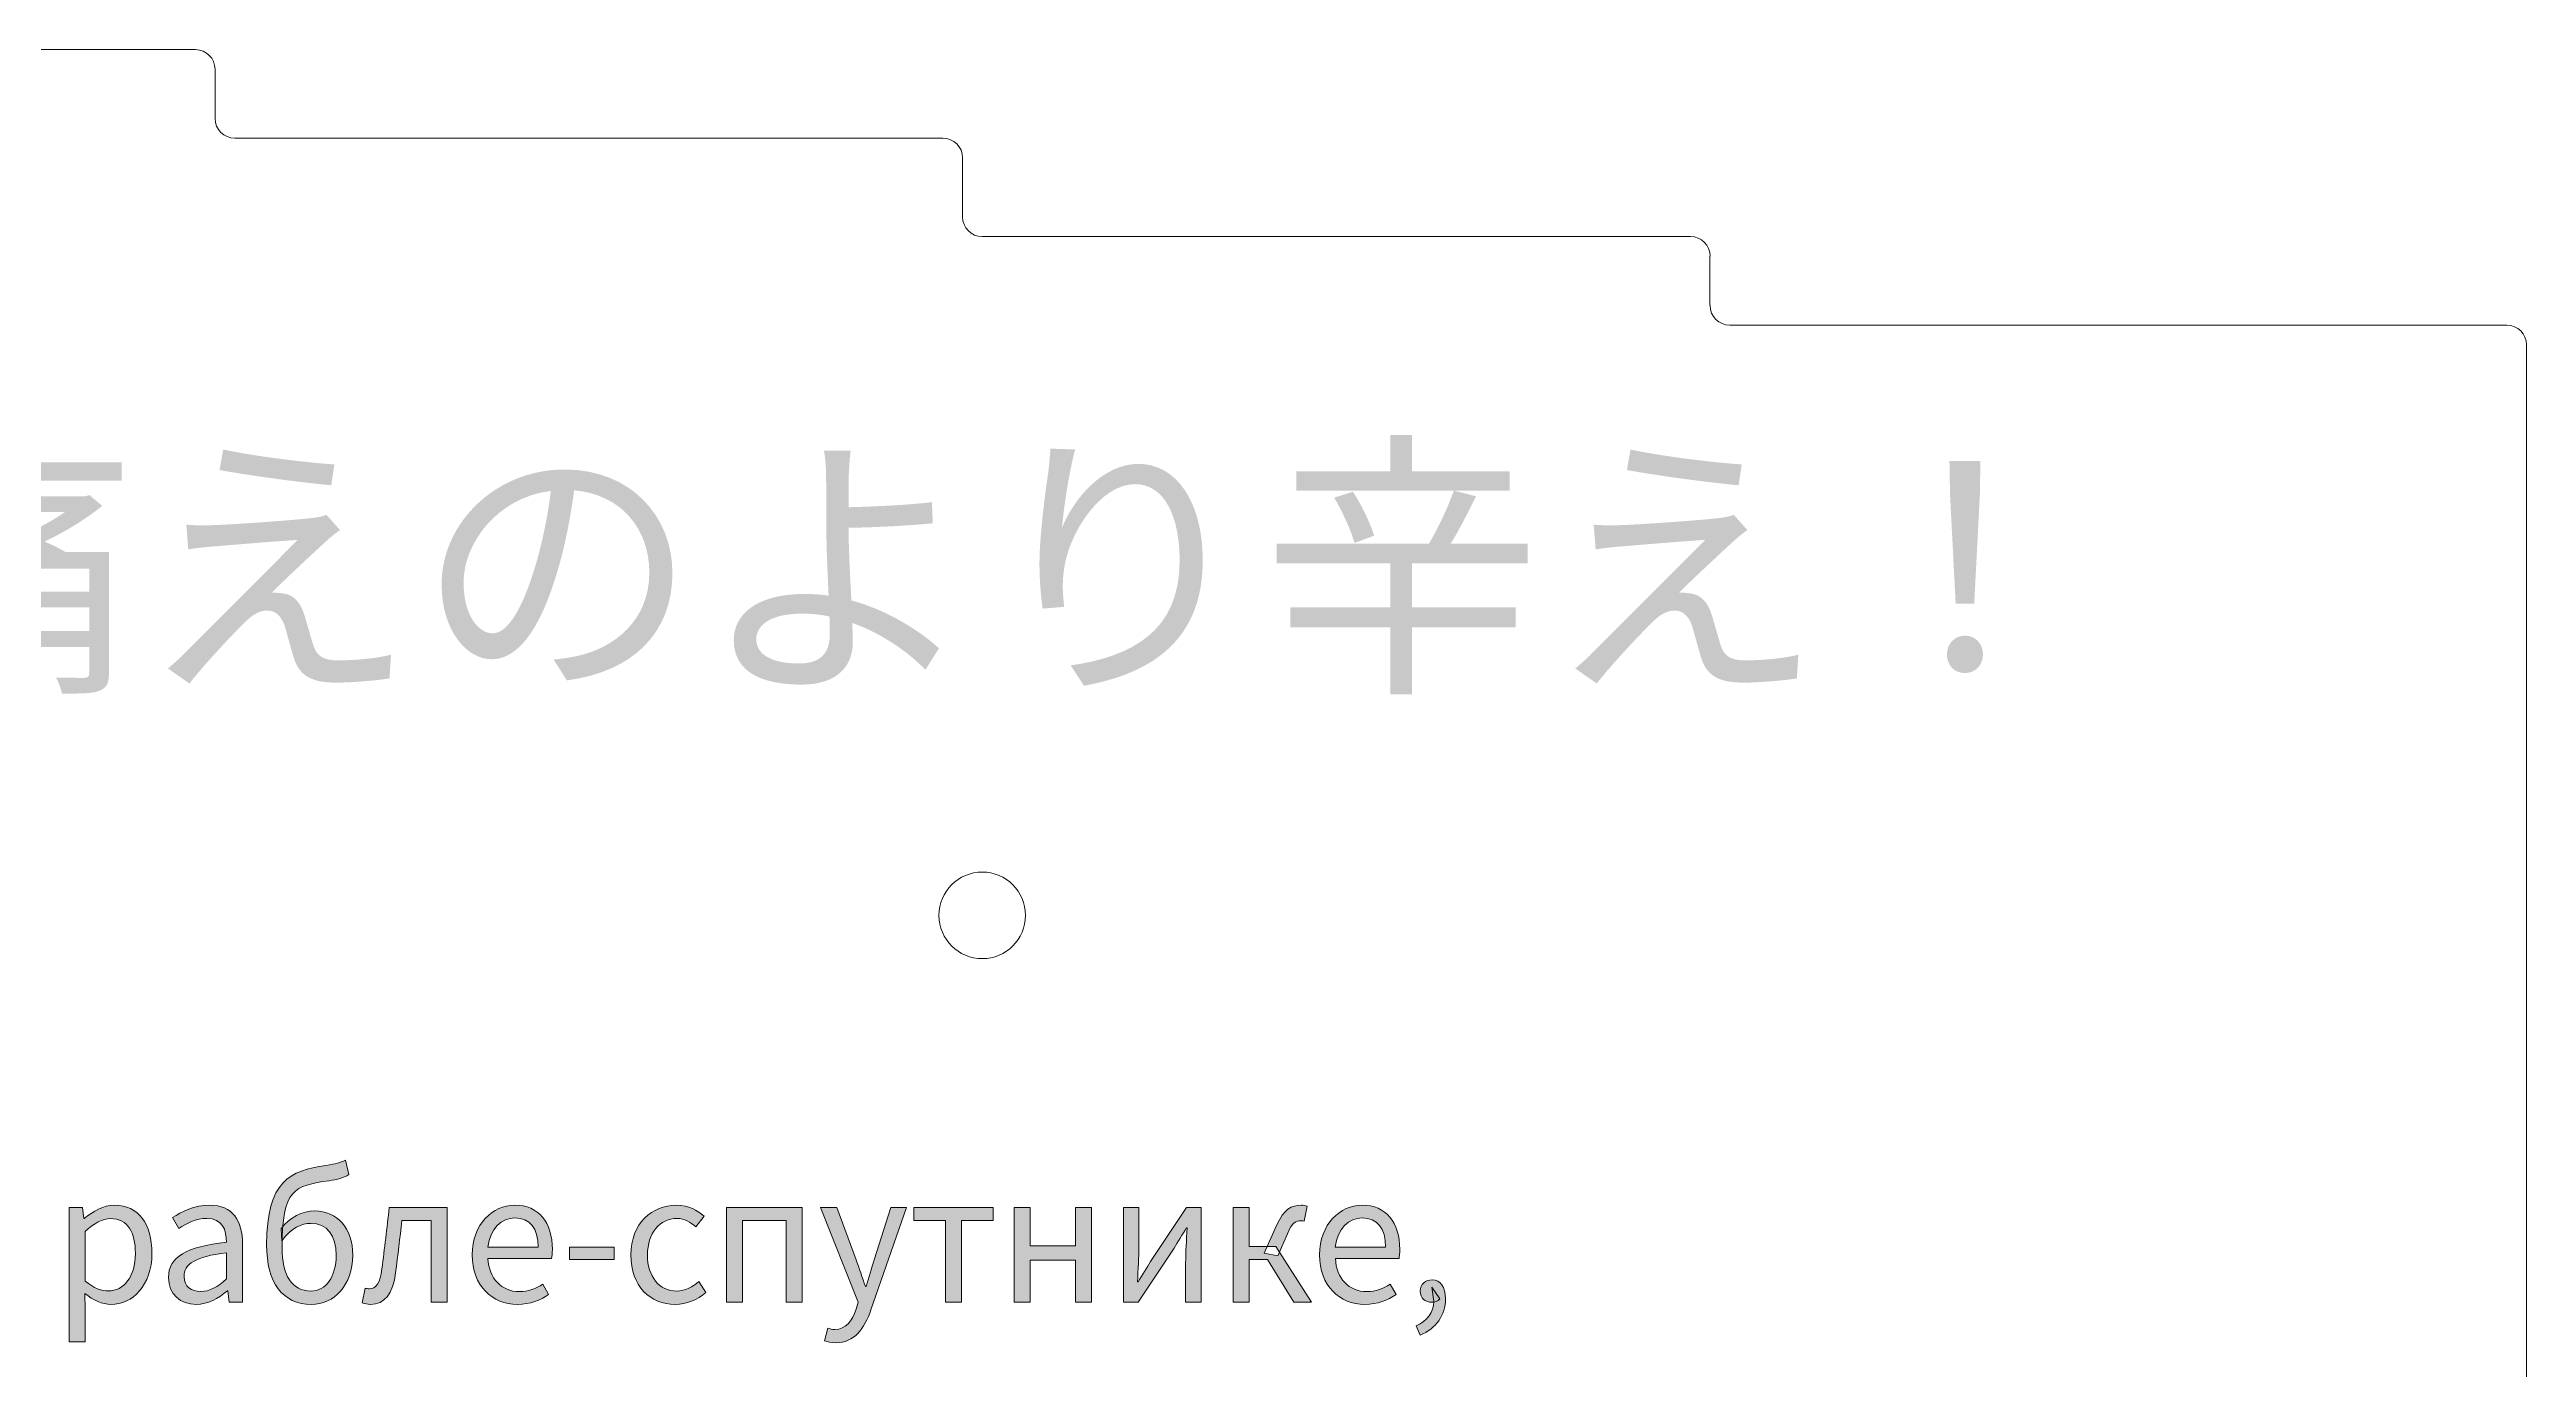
# Model space of a CAD drawing. Header units: millimetres. Extents: x -142 to 140, y -60 to 98.
# Drawn here: x -71.3 to -8.4, y 64.7 to 98.2 of the extents above; entities that cross this region are included whole.
import ezdxf

# ---------------------------------------------------------------- set-up
doc = ezdxf.new("R2010")
doc.units = ezdxf.units.MM
doc.header["$MEASUREMENT"] = 0
doc.layers.add('カット1(R255G0B0)', color=7, linetype='Continuous', lineweight=0)

# ---------------------------------------------------------------- blocks, each defined once
blk = doc.blocks.new('Block_1')
at = {"layer": 'カット1(R255G0B0)', "color": 5, "lineweight": 0, "true_color": 0x0000ff}
for points in [[(-67.639, 98.23), (-67.639, 98.23), (-84.639, 98.23), (-84.639, 98.23)], [(-67.139, 96.48), (-67.139, 96.48), (-67.139, 97.73), (-67.139, 97.73)], [(-48.64, 95.98), (-48.64, 95.98), (-66.639, 95.98), (-66.639, 95.98)], [(-48.138, 95.478), (-48.138, 95.754), (-48.362, 95.978), (-48.638, 95.978)], [(-48.14, 93.981), (-48.14, 93.981), (-48.14, 95.479), (-48.14, 95.479)], [(-48.138, 93.978), (-48.138, 93.702), (-47.914, 93.478), (-47.638, 93.478)], [(-29.638, 93.48), (-29.638, 93.48), (-47.639, 93.48), (-47.639, 93.48)], [(-29.138, 92.978), (-29.138, 93.254), (-29.362, 93.478), (-29.638, 93.478)], [(-29.141, 92.98), (-29.141, 92.98), (-29.141, 91.73), (-29.141, 91.73)], [(-8.889, 91.23), (-8.889, 91.23), (-28.64, 91.23), (-28.64, 91.23)], [(-8.388, 90.728), (-8.388, 91.004), (-8.612, 91.228), (-8.888, 91.228)], [(-8.389, 90.729), (-8.389, 90.729), (-8.389, 31.255), (-8.389, 31.255)]]:
    blk.add_open_spline(points, degree=3, dxfattribs=at)
for points in [[(-67.138, 97.728), (-67.138, 98.004), (-67.362, 98.228), (-67.638, 98.228), (-67.638, 98.228), (-67.638, 98.228), (-67.638, 98.228)], [(-67.138, 96.478), (-67.138, 96.202), (-66.914, 95.978), (-66.638, 95.978), (-66.638, 95.978), (-66.638, 95.978), (-66.638, 95.978)], [(-29.138, 91.728), (-29.138, 91.452), (-28.915, 91.228), (-28.638, 91.228), (-28.638, 91.228), (-28.638, 91.228), (-28.638, 91.228)]]:
    blk.add_open_spline(points, degree=3, knots=[0, 0, 0, 0, 1, 1, 1, 2, 2, 2, 2], dxfattribs=at)
blk = doc.blocks.new('Block_3')
at = {"layer": 'カット1(R255G0B0)', "true_color": 0x000000, "transparency": 33554687}
h = blk.add_hatch(color=18, dxfattribs=at)
h.dxf.hatch_style = 2
edge = h.paths.add_edge_path()
edge.add_spline(control_points=[(-65.827, 67.861), (-65.827, 69.487), (-65.237, 69.74), (-64.321, 69.878), (-64.052, 69.917), (-63.969, 69.944), (-63.823, 70.013), (-63.823, 70.013), (-63.74, 69.644), (-63.74, 69.644), (-63.869, 69.561), (-64.035, 69.52), (-64.237, 69.49), (-65.126, 69.357), (-65.435, 69.288), (-65.435, 67.785), (-65.435, 67.09), (-65.186, 66.685), (-64.697, 66.685), (-64.326, 66.685), (-64.059, 67.052), (-64.059, 67.596), (-64.059, 68.092), (-64.289, 68.405), (-64.705, 68.405), (-64.939, 68.405), (-65.193, 68.298), (-65.441, 67.962), (-65.441, 67.962), (-65.455, 68.268), (-65.455, 68.268), (-65.239, 68.564), (-64.924, 68.72), (-64.603, 68.72), (-64.034, 68.72), (-63.639, 68.298), (-63.639, 67.596), (-63.639, 66.832), (-64.111, 66.347), (-64.694, 66.347), (-65.413, 66.347), (-65.827, 66.893), (-65.827, 67.861)], knot_values=[0, 0, 0, 0, 1, 1, 1, 2, 2, 2, 3, 3, 3, 4, 4, 4, 5, 5, 5, 6, 6, 6, 7, 7, 7, 8, 8, 8, 9, 9, 9, 10, 10, 10, 11, 11, 11, 12, 12, 12, 13, 13, 13, 14, 14, 14, 14], degree=3, periodic=0)
h = blk.add_hatch(color=18, dxfattribs=at)
h.dxf.hatch_style = 2
edge = h.paths.add_edge_path()
edge.add_spline(control_points=[(-69.163, 67.64), (-69.163, 68.17), (-69.344, 68.525), (-69.797, 68.525), (-70, 68.525), (-70.205, 68.413), (-70.439, 68.197), (-70.439, 68.197), (-70.439, 66.939), (-70.439, 66.939), (-70.221, 66.756), (-70.012, 66.689), (-69.854, 66.689), (-69.456, 66.689), (-69.163, 67.047), (-69.163, 67.64)], knot_values=[0, 0, 0, 0, 1, 1, 1, 2, 2, 2, 3, 3, 3, 4, 4, 4, 5, 5, 5, 5], degree=3, periodic=0)
edge = h.paths.add_edge_path()
edge.add_spline(control_points=[(-70.845, 68.808), (-70.845, 68.808), (-70.509, 68.808), (-70.509, 68.808), (-70.509, 68.808), (-70.475, 68.531), (-70.475, 68.531), (-70.475, 68.531), (-70.462, 68.531), (-70.462, 68.531), (-70.244, 68.711), (-69.974, 68.867), (-69.696, 68.867), (-69.075, 68.867), (-68.743, 68.385), (-68.743, 67.643), (-68.743, 66.825), (-69.235, 66.347), (-69.784, 66.347), (-70.004, 66.347), (-70.229, 66.448), (-70.45, 66.625), (-70.45, 66.625), (-70.439, 66.206), (-70.439, 66.206), (-70.439, 66.206), (-70.439, 65.392), (-70.439, 65.392), (-70.439, 65.392), (-70.845, 65.392), (-70.845, 65.392), (-70.845, 65.392), (-70.845, 68.808), (-70.845, 68.808)], knot_values=[0, 0, 0, 0, 1, 1, 1, 2, 2, 2, 3, 3, 3, 4, 4, 4, 5, 5, 5, 6, 6, 6, 7, 7, 7, 8, 8, 8, 9, 9, 9, 10, 10, 10, 11, 11, 11, 11], degree=3, periodic=0)
h = blk.add_hatch(color=18, dxfattribs=at)
h.dxf.hatch_style = 2
edge = h.paths.add_edge_path()
edge.add_spline(control_points=[(-66.847, 66.992), (-66.847, 66.992), (-66.847, 67.659), (-66.847, 67.659), (-67.652, 67.562), (-67.924, 67.365), (-67.924, 67.058), (-67.924, 66.785), (-67.739, 66.674), (-67.503, 66.674), (-67.271, 66.674), (-67.079, 66.787), (-66.847, 66.992)], knot_values=[0, 0, 0, 0, 1, 1, 1, 2, 2, 2, 3, 3, 3, 4, 4, 4, 4], degree=3, periodic=0)
edge = h.paths.add_edge_path()
edge.add_spline(control_points=[(-68.322, 67.03), (-68.322, 67.553), (-67.871, 67.815), (-66.847, 67.926), (-66.848, 68.235), (-66.95, 68.533), (-67.343, 68.533), (-67.621, 68.533), (-67.871, 68.401), (-68.059, 68.275), (-68.059, 68.275), (-68.218, 68.554), (-68.218, 68.554), (-67.997, 68.699), (-67.66, 68.867), (-67.275, 68.867), (-66.688, 68.867), (-66.44, 68.478), (-66.44, 67.88), (-66.44, 67.88), (-66.44, 66.406), (-66.44, 66.406), (-66.44, 66.406), (-66.776, 66.406), (-66.776, 66.406), (-66.776, 66.406), (-66.81, 66.693), (-66.81, 66.693), (-66.81, 66.693), (-66.824, 66.693), (-66.824, 66.693), (-67.053, 66.503), (-67.32, 66.347), (-67.618, 66.347), (-68.02, 66.347), (-68.322, 66.596), (-68.322, 67.03)], knot_values=[0, 0, 0, 0, 1, 1, 1, 2, 2, 2, 3, 3, 3, 4, 4, 4, 5, 5, 5, 6, 6, 6, 7, 7, 7, 8, 8, 8, 9, 9, 9, 10, 10, 10, 11, 11, 11, 12, 12, 12, 12], degree=3, periodic=0)
h = blk.add_hatch(color=18, dxfattribs=at)
h.dxf.hatch_style = 2
edge = h.paths.add_edge_path()
edge.add_spline(control_points=[(-63.401, 66.387), (-63.401, 66.387), (-63.325, 66.761), (-63.325, 66.761), (-63.292, 66.751), (-63.258, 66.741), (-63.215, 66.741), (-63.047, 66.741), (-62.937, 66.895), (-62.895, 67.249), (-62.831, 67.769), (-62.771, 68.287), (-62.71, 68.808), (-62.71, 68.808), (-61.235, 68.808), (-61.235, 68.808), (-61.235, 68.808), (-61.235, 66.406), (-61.235, 66.406), (-61.235, 66.406), (-61.642, 66.406), (-61.642, 66.406), (-61.642, 66.406), (-61.642, 68.477), (-61.642, 68.477), (-61.642, 68.477), (-62.388, 68.477), (-62.388, 68.477), (-62.44, 68.035), (-62.492, 67.589), (-62.548, 67.148), (-62.616, 66.613), (-62.829, 66.347), (-63.183, 66.347), (-63.272, 66.347), (-63.333, 66.36), (-63.401, 66.387)], knot_values=[0, 0, 0, 0, 1, 1, 1, 2, 2, 2, 3, 3, 3, 4, 4, 4, 5, 5, 5, 6, 6, 6, 7, 7, 7, 8, 8, 8, 9, 9, 9, 10, 10, 10, 11, 11, 11, 12, 12, 12, 12], degree=3, periodic=0)
h = blk.add_hatch(color=18, dxfattribs=at)
h.dxf.hatch_style = 2
edge = h.paths.add_edge_path()
edge.add_spline(control_points=[(-58.924, 67.801), (-58.924, 68.282), (-59.14, 68.544), (-59.516, 68.544), (-59.853, 68.544), (-60.155, 68.272), (-60.205, 67.801), (-60.205, 67.801), (-58.924, 67.801), (-58.924, 67.801)], knot_values=[0, 0, 0, 0, 1, 1, 1, 2, 2, 2, 3, 3, 3, 3], degree=3, periodic=0)
edge = h.paths.add_edge_path()
edge.add_spline(control_points=[(-60.603, 67.604), (-60.603, 68.385), (-60.076, 68.867), (-59.523, 68.867), (-58.91, 68.867), (-58.564, 68.427), (-58.564, 67.74), (-58.564, 67.654), (-58.572, 67.569), (-58.583, 67.509), (-58.583, 67.509), (-60.201, 67.509), (-60.201, 67.509), (-60.172, 67.001), (-59.861, 66.671), (-59.403, 66.671), (-59.172, 66.671), (-58.983, 66.745), (-58.805, 66.862), (-58.805, 66.862), (-58.659, 66.596), (-58.659, 66.596), (-58.87, 66.458), (-59.126, 66.347), (-59.453, 66.347), (-60.093, 66.347), (-60.603, 66.815), (-60.603, 67.604)], knot_values=[0, 0, 0, 0, 1, 1, 1, 2, 2, 2, 3, 3, 3, 4, 4, 4, 5, 5, 5, 6, 6, 6, 7, 7, 7, 8, 8, 8, 9, 9, 9, 9], degree=3, periodic=0)
h = blk.add_hatch(color=18, dxfattribs=at)
h.dxf.hatch_style = 2
edge = h.paths.add_edge_path()
edge.add_spline(control_points=[(-56.568, 67.604), (-56.568, 68.405), (-56.026, 68.867), (-55.412, 68.867), (-55.097, 68.867), (-54.878, 68.737), (-54.709, 68.585), (-54.709, 68.585), (-54.917, 68.317), (-54.917, 68.317), (-55.057, 68.443), (-55.205, 68.529), (-55.394, 68.529), (-55.829, 68.529), (-56.148, 68.154), (-56.148, 67.604), (-56.148, 67.053), (-55.847, 66.685), (-55.405, 66.685), (-55.185, 66.685), (-54.991, 66.792), (-54.841, 66.924), (-54.841, 66.924), (-54.665, 66.652), (-54.665, 66.652), (-54.881, 66.46), (-55.153, 66.347), (-55.441, 66.347), (-56.08, 66.347), (-56.568, 66.809), (-56.568, 67.604)], knot_values=[0, 0, 0, 0, 1, 1, 1, 2, 2, 2, 3, 3, 3, 4, 4, 4, 5, 5, 5, 6, 6, 6, 7, 7, 7, 8, 8, 8, 9, 9, 9, 10, 10, 10, 10], degree=3, periodic=0)
h = blk.add_hatch(color=18, dxfattribs=at)
h.dxf.hatch_style = 2
edge = h.paths.add_edge_path()
edge.add_spline(control_points=[(-54.137, 68.808), (-54.137, 68.808), (-52.215, 68.808), (-52.215, 68.808), (-52.215, 68.808), (-52.215, 66.406), (-52.215, 66.406), (-52.215, 66.406), (-52.622, 66.406), (-52.622, 66.406), (-52.622, 66.406), (-52.622, 68.477), (-52.622, 68.477), (-52.622, 68.477), (-53.731, 68.477), (-53.731, 68.477), (-53.731, 68.477), (-53.731, 66.406), (-53.731, 66.406), (-53.731, 66.406), (-54.137, 66.406), (-54.137, 66.406), (-54.137, 66.406), (-54.137, 68.808), (-54.137, 68.808)], knot_values=[0, 0, 0, 0, 1, 1, 1, 2, 2, 2, 3, 3, 3, 4, 4, 4, 5, 5, 5, 6, 6, 6, 7, 7, 7, 8, 8, 8, 8], degree=3, periodic=0)
h = blk.add_hatch(color=18, dxfattribs=at)
h.dxf.hatch_style = 2
edge = h.paths.add_edge_path()
edge.add_spline(control_points=[(-51.647, 65.42), (-51.647, 65.42), (-51.567, 65.744), (-51.567, 65.744), (-51.52, 65.728), (-51.446, 65.708), (-51.384, 65.708), (-51.113, 65.708), (-50.942, 65.926), (-50.843, 66.224), (-50.843, 66.224), (-50.788, 66.401), (-50.788, 66.401), (-50.788, 66.401), (-51.752, 68.808), (-51.752, 68.808), (-51.752, 68.808), (-51.333, 68.808), (-51.333, 68.808), (-51.333, 68.808), (-50.843, 67.478), (-50.843, 67.478), (-50.767, 67.27), (-50.687, 67.024), (-50.609, 66.801), (-50.609, 66.801), (-50.589, 66.801), (-50.589, 66.801), (-50.521, 67.02), (-50.453, 67.266), (-50.387, 67.478), (-50.387, 67.478), (-49.959, 68.808), (-49.959, 68.808), (-49.959, 68.808), (-49.561, 68.808), (-49.561, 68.808), (-49.561, 68.808), (-50.466, 66.208), (-50.466, 66.208), (-50.635, 65.731), (-50.884, 65.371), (-51.365, 65.371), (-51.477, 65.371), (-51.569, 65.391), (-51.647, 65.42)], knot_values=[0, 0, 0, 0, 1, 1, 1, 2, 2, 2, 3, 3, 3, 4, 4, 4, 5, 5, 5, 6, 6, 6, 7, 7, 7, 8, 8, 8, 9, 9, 9, 10, 10, 10, 11, 11, 11, 12, 12, 12, 13, 13, 13, 14, 14, 14, 15, 15, 15, 15], degree=3, periodic=0)
h = blk.add_hatch(color=18, dxfattribs=at)
h.dxf.hatch_style = 2
edge = h.paths.add_edge_path()
edge.add_spline(control_points=[(-48.572, 68.477), (-48.572, 68.477), (-49.376, 68.477), (-49.376, 68.477), (-49.376, 68.477), (-49.376, 68.808), (-49.376, 68.808), (-49.376, 68.808), (-47.361, 68.808), (-47.361, 68.808), (-47.361, 68.808), (-47.361, 68.477), (-47.361, 68.477), (-47.361, 68.477), (-48.166, 68.477), (-48.166, 68.477), (-48.166, 68.477), (-48.166, 66.406), (-48.166, 66.406), (-48.166, 66.406), (-48.572, 66.406), (-48.572, 66.406), (-48.572, 66.406), (-48.572, 68.477), (-48.572, 68.477)], knot_values=[0, 0, 0, 0, 1, 1, 1, 2, 2, 2, 3, 3, 3, 4, 4, 4, 5, 5, 5, 6, 6, 6, 7, 7, 7, 8, 8, 8, 8], degree=3, periodic=0)
h = blk.add_hatch(color=18, dxfattribs=at)
h.dxf.hatch_style = 2
edge = h.paths.add_edge_path()
edge.add_spline(control_points=[(-46.828, 68.808), (-46.828, 68.808), (-46.421, 68.808), (-46.421, 68.808), (-46.421, 68.808), (-46.421, 67.833), (-46.421, 67.833), (-46.421, 67.833), (-45.267, 67.833), (-45.267, 67.833), (-45.267, 67.833), (-45.267, 68.808), (-45.267, 68.808), (-45.267, 68.808), (-44.86, 68.808), (-44.86, 68.808), (-44.86, 68.808), (-44.86, 66.406), (-44.86, 66.406), (-44.86, 66.406), (-45.267, 66.406), (-45.267, 66.406), (-45.267, 66.406), (-45.267, 67.473), (-45.267, 67.473), (-45.267, 67.473), (-46.421, 67.473), (-46.421, 67.473), (-46.421, 67.473), (-46.421, 66.406), (-46.421, 66.406), (-46.421, 66.406), (-46.828, 66.406), (-46.828, 66.406), (-46.828, 66.406), (-46.828, 68.808), (-46.828, 68.808)], knot_values=[0, 0, 0, 0, 1, 1, 1, 2, 2, 2, 3, 3, 3, 4, 4, 4, 5, 5, 5, 6, 6, 6, 7, 7, 7, 8, 8, 8, 9, 9, 9, 10, 10, 10, 11, 11, 11, 12, 12, 12, 12], degree=3, periodic=0)
h = blk.add_hatch(color=18, dxfattribs=at)
h.dxf.hatch_style = 2
edge = h.paths.add_edge_path()
edge.add_spline(control_points=[(-44.052, 68.808), (-44.052, 68.808), (-43.657, 68.808), (-43.657, 68.808), (-43.657, 68.808), (-43.657, 67.809), (-43.657, 67.809), (-43.657, 67.555), (-43.677, 67.232), (-43.694, 66.923), (-43.694, 66.923), (-43.677, 66.923), (-43.677, 66.923), (-43.587, 67.071), (-43.446, 67.29), (-43.358, 67.437), (-43.358, 67.437), (-42.449, 68.808), (-42.449, 68.808), (-42.449, 68.808), (-42.072, 68.808), (-42.072, 68.808), (-42.072, 68.808), (-42.072, 66.406), (-42.072, 66.406), (-42.072, 66.406), (-42.468, 66.406), (-42.468, 66.406), (-42.468, 66.406), (-42.468, 67.405), (-42.468, 67.405), (-42.468, 67.659), (-42.447, 67.98), (-42.428, 68.291), (-42.428, 68.291), (-42.448, 68.291), (-42.448, 68.291), (-42.537, 68.143), (-42.676, 67.922), (-42.764, 67.777), (-42.764, 67.777), (-43.675, 66.406), (-43.675, 66.406), (-43.675, 66.406), (-44.052, 66.406), (-44.052, 66.406), (-44.052, 66.406), (-44.052, 68.808), (-44.052, 68.808)], knot_values=[0, 0, 0, 0, 1, 1, 1, 2, 2, 2, 3, 3, 3, 4, 4, 4, 5, 5, 5, 6, 6, 6, 7, 7, 7, 8, 8, 8, 9, 9, 9, 10, 10, 10, 11, 11, 11, 12, 12, 12, 13, 13, 13, 14, 14, 14, 15, 15, 15, 16, 16, 16, 16], degree=3, periodic=0)
h = blk.add_hatch(color=18, dxfattribs=at)
h.dxf.hatch_style = 2
edge = h.paths.add_edge_path()
edge.add_spline(control_points=[(-40.469, 67.645), (-40.469, 67.645), (-40.155, 68.353), (-40.155, 68.353), (-39.97, 68.775), (-39.785, 68.867), (-39.524, 68.867), (-39.474, 68.867), (-39.42, 68.857), (-39.382, 68.84), (-39.382, 68.84), (-39.454, 68.459), (-39.454, 68.459), (-39.484, 68.469), (-39.5, 68.473), (-39.534, 68.473), (-39.659, 68.473), (-39.759, 68.428), (-39.881, 68.143), (-39.881, 68.143), (-40.124, 67.577), (-40.124, 67.577), (-40.124, 67.577), (-40.469, 67.645), (-40.469, 67.645)], knot_values=[0, 0, 0, 0, 1, 1, 1, 2, 2, 2, 3, 3, 3, 4, 4, 4, 5, 5, 5, 6, 6, 6, 7, 7, 7, 8, 8, 8, 8], degree=3, periodic=0)
edge = h.paths.add_edge_path()
edge.add_spline(control_points=[(-41.262, 68.808), (-41.262, 68.808), (-40.855, 68.808), (-40.855, 68.808), (-40.855, 68.808), (-40.855, 67.819), (-40.855, 67.819), (-40.855, 67.819), (-40.18, 67.819), (-40.18, 67.819), (-40.18, 67.819), (-39.268, 66.406), (-39.268, 66.406), (-39.268, 66.406), (-39.716, 66.406), (-39.716, 66.406), (-39.716, 66.406), (-40.384, 67.488), (-40.384, 67.488), (-40.384, 67.488), (-40.855, 67.488), (-40.855, 67.488), (-40.855, 67.488), (-40.855, 66.406), (-40.855, 66.406), (-40.855, 66.406), (-41.262, 66.406), (-41.262, 66.406), (-41.262, 66.406), (-41.262, 68.808), (-41.262, 68.808)], knot_values=[0, 0, 0, 0, 1, 1, 1, 2, 2, 2, 3, 3, 3, 4, 4, 4, 5, 5, 5, 6, 6, 6, 7, 7, 7, 8, 8, 8, 9, 9, 9, 10, 10, 10, 10], degree=3, periodic=0)
h = blk.add_hatch(color=18, dxfattribs=at)
h.dxf.hatch_style = 2
edge = h.paths.add_edge_path()
edge.add_spline(control_points=[(-37.385, 67.801), (-37.385, 68.282), (-37.602, 68.544), (-37.978, 68.544), (-38.315, 68.544), (-38.617, 68.272), (-38.667, 67.801), (-38.667, 67.801), (-37.385, 67.801), (-37.385, 67.801)], knot_values=[0, 0, 0, 0, 1, 1, 1, 2, 2, 2, 3, 3, 3, 3], degree=3, periodic=0)
edge = h.paths.add_edge_path()
edge.add_spline(control_points=[(-39.065, 67.604), (-39.065, 68.385), (-38.538, 68.867), (-37.985, 68.867), (-37.372, 68.867), (-37.026, 68.427), (-37.026, 67.74), (-37.026, 67.654), (-37.034, 67.569), (-37.045, 67.509), (-37.045, 67.509), (-38.663, 67.509), (-38.663, 67.509), (-38.634, 67.001), (-38.323, 66.671), (-37.865, 66.671), (-37.634, 66.671), (-37.445, 66.745), (-37.267, 66.862), (-37.267, 66.862), (-37.121, 66.596), (-37.121, 66.596), (-37.332, 66.458), (-37.588, 66.347), (-37.915, 66.347), (-38.555, 66.347), (-39.065, 66.815), (-39.065, 67.604)], knot_values=[0, 0, 0, 0, 1, 1, 1, 2, 2, 2, 3, 3, 3, 4, 4, 4, 5, 5, 5, 6, 6, 6, 7, 7, 7, 8, 8, 8, 9, 9, 9, 9], degree=3, periodic=0)
h = blk.add_hatch(color=18, dxfattribs=at)
h.dxf.hatch_style = 2
edge = h.paths.add_edge_path()
edge.add_spline(control_points=[(-58.125, 67.802), (-58.125, 67.802), (-56.993, 67.802), (-56.993, 67.802), (-56.993, 67.802), (-56.993, 67.489), (-56.993, 67.489), (-56.993, 67.489), (-58.125, 67.489), (-58.125, 67.489), (-58.125, 67.489), (-58.125, 67.802), (-58.125, 67.802)], knot_values=[0, 0, 0, 0, 1, 1, 1, 2, 2, 2, 3, 3, 3, 4, 4, 4, 4], degree=3, periodic=0)
h = blk.add_hatch(color=18, dxfattribs=at)
h.dxf.hatch_style = 2
edge = h.paths.add_edge_path()
edge.add_spline(control_points=[(-36.608, 65.805), (-36.33, 65.927), (-36.162, 66.146), (-36.163, 66.418), (-36.163, 66.418), (-36.207, 66.783), (-36.207, 66.783), (-36.207, 66.783), (-36.008, 66.486), (-36.008, 66.486), (-36.062, 66.421), (-36.136, 66.402), (-36.214, 66.402), (-36.371, 66.402), (-36.508, 66.501), (-36.508, 66.685), (-36.508, 66.862), (-36.368, 66.969), (-36.206, 66.969), (-35.991, 66.969), (-35.862, 66.788), (-35.862, 66.491), (-35.862, 66.064), (-36.11, 65.732), (-36.509, 65.566), (-36.509, 65.566), (-36.608, 65.805), (-36.608, 65.805)], knot_values=[0, 0, 0, 0, 1, 1, 1, 2, 2, 2, 3, 3, 3, 4, 4, 4, 5, 5, 5, 6, 6, 6, 7, 7, 7, 8, 8, 8, 9, 9, 9, 9], degree=3, periodic=0)
at = {"layer": 'カット1(R255G0B0)'}
for points, knots in [([(-65.827, 67.861), (-65.827, 69.487), (-65.237, 69.74), (-64.321, 69.878), (-64.052, 69.917), (-63.969, 69.944), (-63.823, 70.013), (-63.823, 70.013), (-63.74, 69.644), (-63.74, 69.644), (-63.869, 69.561), (-64.035, 69.52), (-64.237, 69.49), (-65.126, 69.357), (-65.435, 69.288), (-65.435, 67.785), (-65.435, 67.09), (-65.186, 66.685), (-64.697, 66.685), (-64.326, 66.685), (-64.059, 67.052), (-64.059, 67.596), (-64.059, 68.092), (-64.289, 68.405), (-64.705, 68.405), (-64.939, 68.405), (-65.193, 68.298), (-65.441, 67.962), (-65.441, 67.962), (-65.455, 68.268), (-65.455, 68.268), (-65.239, 68.564), (-64.924, 68.72), (-64.603, 68.72), (-64.034, 68.72), (-63.639, 68.298), (-63.639, 67.596), (-63.639, 66.832), (-64.111, 66.347), (-64.694, 66.347), (-65.413, 66.347), (-65.827, 66.893), (-65.827, 67.861)], [0, 0, 0, 0, 1, 1, 1, 2, 2, 2, 3, 3, 3, 4, 4, 4, 5, 5, 5, 6, 6, 6, 7, 7, 7, 8, 8, 8, 9, 9, 9, 10, 10, 10, 11, 11, 11, 12, 12, 12, 13, 13, 13, 14, 14, 14, 14]), ([(-70.845, 68.808), (-70.845, 68.808), (-70.509, 68.808), (-70.509, 68.808), (-70.509, 68.808), (-70.475, 68.531), (-70.475, 68.531), (-70.475, 68.531), (-70.462, 68.531), (-70.462, 68.531), (-70.244, 68.711), (-69.974, 68.867), (-69.696, 68.867), (-69.075, 68.867), (-68.743, 68.385), (-68.743, 67.643), (-68.743, 66.825), (-69.235, 66.347), (-69.784, 66.347), (-70.004, 66.347), (-70.229, 66.448), (-70.45, 66.625), (-70.45, 66.625), (-70.439, 66.206), (-70.439, 66.206), (-70.439, 66.206), (-70.439, 65.392), (-70.439, 65.392), (-70.439, 65.392), (-70.845, 65.392), (-70.845, 65.392), (-70.845, 65.392), (-70.845, 68.808), (-70.845, 68.808)], [0, 0, 0, 0, 1, 1, 1, 2, 2, 2, 3, 3, 3, 4, 4, 4, 5, 5, 5, 6, 6, 6, 7, 7, 7, 8, 8, 8, 9, 9, 9, 10, 10, 10, 11, 11, 11, 11]), ([(-68.322, 67.03), (-68.322, 67.553), (-67.871, 67.815), (-66.847, 67.926), (-66.848, 68.235), (-66.95, 68.533), (-67.343, 68.533), (-67.621, 68.533), (-67.871, 68.401), (-68.059, 68.275), (-68.059, 68.275), (-68.218, 68.554), (-68.218, 68.554), (-67.997, 68.699), (-67.66, 68.867), (-67.275, 68.867), (-66.688, 68.867), (-66.44, 68.478), (-66.44, 67.88), (-66.44, 67.88), (-66.44, 66.406), (-66.44, 66.406), (-66.44, 66.406), (-66.776, 66.406), (-66.776, 66.406), (-66.776, 66.406), (-66.81, 66.693), (-66.81, 66.693), (-66.81, 66.693), (-66.824, 66.693), (-66.824, 66.693), (-67.053, 66.503), (-67.32, 66.347), (-67.618, 66.347), (-68.02, 66.347), (-68.322, 66.596), (-68.322, 67.03)], [0, 0, 0, 0, 1, 1, 1, 2, 2, 2, 3, 3, 3, 4, 4, 4, 5, 5, 5, 6, 6, 6, 7, 7, 7, 8, 8, 8, 9, 9, 9, 10, 10, 10, 11, 11, 11, 12, 12, 12, 12]), ([(-63.401, 66.387), (-63.401, 66.387), (-63.325, 66.761), (-63.325, 66.761), (-63.292, 66.751), (-63.258, 66.741), (-63.215, 66.741), (-63.047, 66.741), (-62.937, 66.895), (-62.895, 67.249), (-62.831, 67.769), (-62.771, 68.287), (-62.71, 68.808), (-62.71, 68.808), (-61.235, 68.808), (-61.235, 68.808), (-61.235, 68.808), (-61.235, 66.406), (-61.235, 66.406), (-61.235, 66.406), (-61.642, 66.406), (-61.642, 66.406), (-61.642, 66.406), (-61.642, 68.477), (-61.642, 68.477), (-61.642, 68.477), (-62.388, 68.477), (-62.388, 68.477), (-62.44, 68.035), (-62.492, 67.589), (-62.548, 67.148), (-62.616, 66.613), (-62.829, 66.347), (-63.183, 66.347), (-63.272, 66.347), (-63.333, 66.36), (-63.401, 66.387)], [0, 0, 0, 0, 1, 1, 1, 2, 2, 2, 3, 3, 3, 4, 4, 4, 5, 5, 5, 6, 6, 6, 7, 7, 7, 8, 8, 8, 9, 9, 9, 10, 10, 10, 11, 11, 11, 12, 12, 12, 12]), ([(-60.603, 67.604), (-60.603, 68.385), (-60.076, 68.867), (-59.523, 68.867), (-58.91, 68.867), (-58.564, 68.427), (-58.564, 67.74), (-58.564, 67.654), (-58.572, 67.569), (-58.583, 67.509), (-58.583, 67.509), (-60.201, 67.509), (-60.201, 67.509), (-60.172, 67.001), (-59.861, 66.671), (-59.403, 66.671), (-59.172, 66.671), (-58.983, 66.745), (-58.805, 66.862), (-58.805, 66.862), (-58.659, 66.596), (-58.659, 66.596), (-58.87, 66.458), (-59.126, 66.347), (-59.453, 66.347), (-60.093, 66.347), (-60.603, 66.815), (-60.603, 67.604)], [0, 0, 0, 0, 1, 1, 1, 2, 2, 2, 3, 3, 3, 4, 4, 4, 5, 5, 5, 6, 6, 6, 7, 7, 7, 8, 8, 8, 9, 9, 9, 9]), ([(-56.568, 67.604), (-56.568, 68.405), (-56.026, 68.867), (-55.412, 68.867), (-55.097, 68.867), (-54.878, 68.737), (-54.709, 68.585), (-54.709, 68.585), (-54.917, 68.317), (-54.917, 68.317), (-55.057, 68.443), (-55.205, 68.529), (-55.394, 68.529), (-55.829, 68.529), (-56.148, 68.154), (-56.148, 67.604), (-56.148, 67.053), (-55.847, 66.685), (-55.405, 66.685), (-55.185, 66.685), (-54.991, 66.792), (-54.841, 66.924), (-54.841, 66.924), (-54.665, 66.652), (-54.665, 66.652), (-54.881, 66.46), (-55.153, 66.347), (-55.441, 66.347), (-56.08, 66.347), (-56.568, 66.809), (-56.568, 67.604)], [0, 0, 0, 0, 1, 1, 1, 2, 2, 2, 3, 3, 3, 4, 4, 4, 5, 5, 5, 6, 6, 6, 7, 7, 7, 8, 8, 8, 9, 9, 9, 10, 10, 10, 10]), ([(-54.137, 68.808), (-54.137, 68.808), (-52.215, 68.808), (-52.215, 68.808), (-52.215, 68.808), (-52.215, 66.406), (-52.215, 66.406), (-52.215, 66.406), (-52.622, 66.406), (-52.622, 66.406), (-52.622, 66.406), (-52.622, 68.477), (-52.622, 68.477), (-52.622, 68.477), (-53.731, 68.477), (-53.731, 68.477), (-53.731, 68.477), (-53.731, 66.406), (-53.731, 66.406), (-53.731, 66.406), (-54.137, 66.406), (-54.137, 66.406), (-54.137, 66.406), (-54.137, 68.808), (-54.137, 68.808)], [0, 0, 0, 0, 1, 1, 1, 2, 2, 2, 3, 3, 3, 4, 4, 4, 5, 5, 5, 6, 6, 6, 7, 7, 7, 8, 8, 8, 8]), ([(-51.647, 65.42), (-51.647, 65.42), (-51.567, 65.744), (-51.567, 65.744), (-51.52, 65.728), (-51.446, 65.708), (-51.384, 65.708), (-51.113, 65.708), (-50.942, 65.926), (-50.843, 66.224), (-50.843, 66.224), (-50.788, 66.401), (-50.788, 66.401), (-50.788, 66.401), (-51.752, 68.808), (-51.752, 68.808), (-51.752, 68.808), (-51.333, 68.808), (-51.333, 68.808), (-51.333, 68.808), (-50.843, 67.478), (-50.843, 67.478), (-50.767, 67.27), (-50.687, 67.024), (-50.609, 66.801), (-50.609, 66.801), (-50.589, 66.801), (-50.589, 66.801), (-50.521, 67.02), (-50.453, 67.266), (-50.387, 67.478), (-50.387, 67.478), (-49.959, 68.808), (-49.959, 68.808), (-49.959, 68.808), (-49.561, 68.808), (-49.561, 68.808), (-49.561, 68.808), (-50.466, 66.208), (-50.466, 66.208), (-50.635, 65.731), (-50.884, 65.371), (-51.365, 65.371), (-51.477, 65.371), (-51.569, 65.391), (-51.647, 65.42)], [0, 0, 0, 0, 1, 1, 1, 2, 2, 2, 3, 3, 3, 4, 4, 4, 5, 5, 5, 6, 6, 6, 7, 7, 7, 8, 8, 8, 9, 9, 9, 10, 10, 10, 11, 11, 11, 12, 12, 12, 13, 13, 13, 14, 14, 14, 15, 15, 15, 15]), ([(-48.572, 68.477), (-48.572, 68.477), (-49.376, 68.477), (-49.376, 68.477), (-49.376, 68.477), (-49.376, 68.808), (-49.376, 68.808), (-49.376, 68.808), (-47.361, 68.808), (-47.361, 68.808), (-47.361, 68.808), (-47.361, 68.477), (-47.361, 68.477), (-47.361, 68.477), (-48.166, 68.477), (-48.166, 68.477), (-48.166, 68.477), (-48.166, 66.406), (-48.166, 66.406), (-48.166, 66.406), (-48.572, 66.406), (-48.572, 66.406), (-48.572, 66.406), (-48.572, 68.477), (-48.572, 68.477)], [0, 0, 0, 0, 1, 1, 1, 2, 2, 2, 3, 3, 3, 4, 4, 4, 5, 5, 5, 6, 6, 6, 7, 7, 7, 8, 8, 8, 8]), ([(-46.828, 68.808), (-46.828, 68.808), (-46.421, 68.808), (-46.421, 68.808), (-46.421, 68.808), (-46.421, 67.833), (-46.421, 67.833), (-46.421, 67.833), (-45.267, 67.833), (-45.267, 67.833), (-45.267, 67.833), (-45.267, 68.808), (-45.267, 68.808), (-45.267, 68.808), (-44.86, 68.808), (-44.86, 68.808), (-44.86, 68.808), (-44.86, 66.406), (-44.86, 66.406), (-44.86, 66.406), (-45.267, 66.406), (-45.267, 66.406), (-45.267, 66.406), (-45.267, 67.473), (-45.267, 67.473), (-45.267, 67.473), (-46.421, 67.473), (-46.421, 67.473), (-46.421, 67.473), (-46.421, 66.406), (-46.421, 66.406), (-46.421, 66.406), (-46.828, 66.406), (-46.828, 66.406), (-46.828, 66.406), (-46.828, 68.808), (-46.828, 68.808)], [0, 0, 0, 0, 1, 1, 1, 2, 2, 2, 3, 3, 3, 4, 4, 4, 5, 5, 5, 6, 6, 6, 7, 7, 7, 8, 8, 8, 9, 9, 9, 10, 10, 10, 11, 11, 11, 12, 12, 12, 12]), ([(-44.052, 68.808), (-44.052, 68.808), (-43.657, 68.808), (-43.657, 68.808), (-43.657, 68.808), (-43.657, 67.809), (-43.657, 67.809), (-43.657, 67.555), (-43.677, 67.232), (-43.694, 66.923), (-43.694, 66.923), (-43.677, 66.923), (-43.677, 66.923), (-43.587, 67.071), (-43.446, 67.29), (-43.358, 67.437), (-43.358, 67.437), (-42.449, 68.808), (-42.449, 68.808), (-42.449, 68.808), (-42.072, 68.808), (-42.072, 68.808), (-42.072, 68.808), (-42.072, 66.406), (-42.072, 66.406), (-42.072, 66.406), (-42.468, 66.406), (-42.468, 66.406), (-42.468, 66.406), (-42.468, 67.405), (-42.468, 67.405), (-42.468, 67.659), (-42.447, 67.98), (-42.428, 68.291), (-42.428, 68.291), (-42.448, 68.291), (-42.448, 68.291), (-42.537, 68.143), (-42.676, 67.922), (-42.764, 67.777), (-42.764, 67.777), (-43.675, 66.406), (-43.675, 66.406), (-43.675, 66.406), (-44.052, 66.406), (-44.052, 66.406), (-44.052, 66.406), (-44.052, 68.808), (-44.052, 68.808)], [0, 0, 0, 0, 1, 1, 1, 2, 2, 2, 3, 3, 3, 4, 4, 4, 5, 5, 5, 6, 6, 6, 7, 7, 7, 8, 8, 8, 9, 9, 9, 10, 10, 10, 11, 11, 11, 12, 12, 12, 13, 13, 13, 14, 14, 14, 15, 15, 15, 16, 16, 16, 16]), ([(-41.262, 68.808), (-41.262, 68.808), (-40.855, 68.808), (-40.855, 68.808), (-40.855, 68.808), (-40.855, 67.819), (-40.855, 67.819), (-40.855, 67.819), (-40.18, 67.819), (-40.18, 67.819), (-40.18, 67.819), (-39.268, 66.406), (-39.268, 66.406), (-39.268, 66.406), (-39.716, 66.406), (-39.716, 66.406), (-39.716, 66.406), (-40.384, 67.488), (-40.384, 67.488), (-40.384, 67.488), (-40.855, 67.488), (-40.855, 67.488), (-40.855, 67.488), (-40.855, 66.406), (-40.855, 66.406), (-40.855, 66.406), (-41.262, 66.406), (-41.262, 66.406), (-41.262, 66.406), (-41.262, 68.808), (-41.262, 68.808)], [0, 0, 0, 0, 1, 1, 1, 2, 2, 2, 3, 3, 3, 4, 4, 4, 5, 5, 5, 6, 6, 6, 7, 7, 7, 8, 8, 8, 9, 9, 9, 10, 10, 10, 10]), ([(-40.469, 67.645), (-40.469, 67.645), (-40.155, 68.353), (-40.155, 68.353), (-39.97, 68.775), (-39.785, 68.867), (-39.524, 68.867), (-39.474, 68.867), (-39.42, 68.857), (-39.382, 68.84), (-39.382, 68.84), (-39.454, 68.459), (-39.454, 68.459), (-39.484, 68.469), (-39.5, 68.473), (-39.534, 68.473), (-39.659, 68.473), (-39.759, 68.428), (-39.881, 68.143), (-39.881, 68.143), (-40.124, 67.577), (-40.124, 67.577), (-40.124, 67.577), (-40.469, 67.645), (-40.469, 67.645)], [0, 0, 0, 0, 1, 1, 1, 2, 2, 2, 3, 3, 3, 4, 4, 4, 5, 5, 5, 6, 6, 6, 7, 7, 7, 8, 8, 8, 8]), ([(-39.065, 67.604), (-39.065, 68.385), (-38.538, 68.867), (-37.985, 68.867), (-37.372, 68.867), (-37.026, 68.427), (-37.026, 67.74), (-37.026, 67.654), (-37.034, 67.569), (-37.045, 67.509), (-37.045, 67.509), (-38.663, 67.509), (-38.663, 67.509), (-38.634, 67.001), (-38.323, 66.671), (-37.865, 66.671), (-37.634, 66.671), (-37.445, 66.745), (-37.267, 66.862), (-37.267, 66.862), (-37.121, 66.596), (-37.121, 66.596), (-37.332, 66.458), (-37.588, 66.347), (-37.915, 66.347), (-38.555, 66.347), (-39.065, 66.815), (-39.065, 67.604)], [0, 0, 0, 0, 1, 1, 1, 2, 2, 2, 3, 3, 3, 4, 4, 4, 5, 5, 5, 6, 6, 6, 7, 7, 7, 8, 8, 8, 9, 9, 9, 9]), ([(-69.163, 67.64), (-69.163, 68.17), (-69.344, 68.525), (-69.797, 68.525), (-70, 68.525), (-70.205, 68.413), (-70.439, 68.197), (-70.439, 68.197), (-70.439, 66.939), (-70.439, 66.939), (-70.221, 66.756), (-70.012, 66.689), (-69.854, 66.689), (-69.456, 66.689), (-69.163, 67.047), (-69.163, 67.64)], [0, 0, 0, 0, 1, 1, 1, 2, 2, 2, 3, 3, 3, 4, 4, 4, 5, 5, 5, 5]), ([(-58.924, 67.801), (-58.924, 68.282), (-59.14, 68.544), (-59.516, 68.544), (-59.853, 68.544), (-60.155, 68.272), (-60.205, 67.801), (-60.205, 67.801), (-58.924, 67.801), (-58.924, 67.801)], [0, 0, 0, 0, 1, 1, 1, 2, 2, 2, 3, 3, 3, 3]), ([(-37.385, 67.801), (-37.385, 68.282), (-37.602, 68.544), (-37.978, 68.544), (-38.315, 68.544), (-38.617, 68.272), (-38.667, 67.801), (-38.667, 67.801), (-37.385, 67.801), (-37.385, 67.801)], [0, 0, 0, 0, 1, 1, 1, 2, 2, 2, 3, 3, 3, 3]), ([(-66.847, 66.992), (-66.847, 66.992), (-66.847, 67.659), (-66.847, 67.659), (-67.652, 67.562), (-67.924, 67.365), (-67.924, 67.058), (-67.924, 66.785), (-67.739, 66.674), (-67.503, 66.674), (-67.271, 66.674), (-67.079, 66.787), (-66.847, 66.992)], [0, 0, 0, 0, 1, 1, 1, 2, 2, 2, 3, 3, 3, 4, 4, 4, 4]), ([(-58.125, 67.802), (-58.125, 67.802), (-56.993, 67.802), (-56.993, 67.802), (-56.993, 67.802), (-56.993, 67.489), (-56.993, 67.489), (-56.993, 67.489), (-58.125, 67.489), (-58.125, 67.489), (-58.125, 67.489), (-58.125, 67.802), (-58.125, 67.802)], [0, 0, 0, 0, 1, 1, 1, 2, 2, 2, 3, 3, 3, 4, 4, 4, 4]), ([(-36.608, 65.805), (-36.33, 65.927), (-36.162, 66.146), (-36.163, 66.418), (-36.163, 66.418), (-36.207, 66.783), (-36.207, 66.783), (-36.207, 66.783), (-36.008, 66.486), (-36.008, 66.486), (-36.062, 66.421), (-36.136, 66.402), (-36.214, 66.402), (-36.371, 66.402), (-36.508, 66.501), (-36.508, 66.685), (-36.508, 66.862), (-36.368, 66.969), (-36.206, 66.969), (-35.991, 66.969), (-35.862, 66.788), (-35.862, 66.491), (-35.862, 66.064), (-36.11, 65.732), (-36.509, 65.566), (-36.509, 65.566), (-36.608, 65.805), (-36.608, 65.805)], [0, 0, 0, 0, 1, 1, 1, 2, 2, 2, 3, 3, 3, 4, 4, 4, 5, 5, 5, 6, 6, 6, 7, 7, 7, 8, 8, 8, 9, 9, 9, 9])]:
    blk.add_open_spline(points, degree=3, knots=knots, dxfattribs=at)
blk = doc.blocks.new('Block_2')
at = {"layer": 'カット1(R255G0B0)'}
blk.add_blockref('Block_3', (0, 0), dxfattribs=at)
blk = doc.blocks.new('Block_0')
at = {"layer": 'カット1(R255G0B0)', "color": 1, "lineweight": 0, "true_color": 0xff0000}
blk.add_circle((-47.638, 76.231), 1.1, dxfattribs=at)
at = {"layer": 'カット1(R255G0B0)'}
for name in ['Block_1', 'Block_2']:
    blk.add_blockref(name, (0, 0), dxfattribs=at)
at = {"layer": 'カット1(R255G0B0)', "insert": (-126.398, 81.851), "char_height": 0.2, "attachment_point": 7}
blk.add_mtext('\\C18;\\c0;\\FKozGoPr6N-Regular|b0|i0|c128;\\H5.245100;\\W1.000000;一人になるのは痛えのより辛え！', dxfattribs=at)

msp = doc.modelspace()

# ---------------------------------------------------------------- block references
at = {"layer": 'カット1(R255G0B0)'}
msp.add_blockref('Block_0', (0, 0), dxfattribs=at)

doc.saveas('drawing.dxf')
